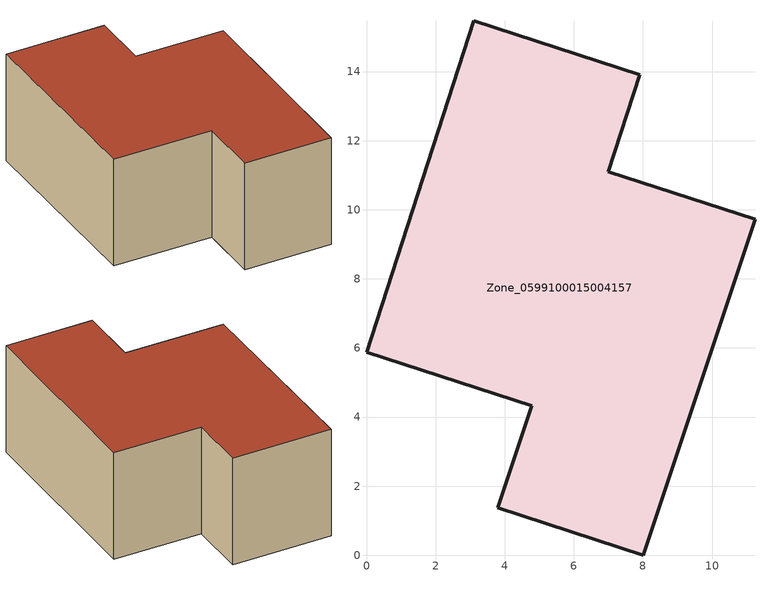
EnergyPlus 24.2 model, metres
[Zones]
Zone_0599100015004157
 floor ground (C_G): 3.8,1.37 4.79,4.32 0,5.88 3.11,15.47 7.9,13.91 6.99,11.11 11.24,9.72 8.02,0 z0.79
 wall outside (C_F): 4.79,4.32 3.8,1.37 8.02,0 11.24,9.72 6.99,11.11 7.9,13.91 3.11,15.47 0,5.88 4.79,4.32 z0.79:6.46
 roof outside (C_R): 3.11,15.47 0,5.88 4.79,4.32 3.8,1.37 8.02,0 11.24,9.72 6.99,11.11 7.9,13.91 z6.46
[BUILDING]
Pand.0599100015004157: North Axis=0; Terrain=City; Loads Convergence Tolerance Value=0.04; Temperature Convergence Tolerance Value=0.4; Solar Distribution=FullExterior; Maximum Number of Warmup Days=25; Minimum Number of Warmup Days=1
[Site:Location]
Rotterdam.The.Hague.AP_ZH_NLD Design_Conditions: Latitude=51.96; Longitude=4.45; Time Zone=1; Elevation=-4.5
[SITE:GROUNDTEMPERATURE:BUILDINGSURFACE]
18, 18, 18, 18, 18, 18, 18, 18, 18, 18, 18, 18
[MATERIAL] Thermal Absorptance=0.9; Solar Absorptance=0.7; Visible Absorptance=0.7
Name | Roughness | Thickness | Conductivity | Density | Specific Heat
G.TC.1965-1974 | MediumSmooth | 0.15 | 0.882353 | 540 | 1210
F.TC.1965-1974 | Rough | 0.3 | 0.697674 | 1920 | 840
R.TC.1965-1974 | MediumRough | 0.2 | 0.232558 | 1500 | 1000
[CONSTRUCTION]
C_G: G.TC.1965-1974
C_F: F.TC.1965-1974
C_R: R.TC.1965-1974
[ZONE]
Zone_0599100015004157: Type=1; Multiplier=1; Ceiling Height=Autocalculate; Volume=Autocalculate; Floor Area=autocalculate; Part of Total Floor Area=Yes
[ZONEINFILTRATION:DESIGNFLOWRATE]
Infil_Zone_0599100015004157: Zone or ZoneList or Space or SpaceList=Zone_0599100015004157; Schedule=AlwaysOn; Design Flow Rate Calculation Method=Flow/Area; Flow Rate per Floor Area=0.003; Constant Term Coefficient=1; Temperature Term Coefficient=0; Velocity Term Coefficient=0; Velocity Squared Term Coefficient=0
[HVACTEMPLATE:ZONE:IDEALLOADSAIRSYSTEM]
Zone_0599100015004157: Maximum Heating Supply Air Temperature=50; Minimum Cooling Supply Air Temperature=13; Maximum Heating Supply Air Humidity Ratio=0.0156; Minimum Cooling Supply Air Humidity Ratio=0.0077; Heating Limit=NoLimit; Cooling Limit=NoLimit; Dehumidification Control Type=ConstantSensibleHeatRatio; Cooling Sensible Heat Ratio=0.7; Dehumidification Setpoint=60; Humidification Control Type=None; Humidification Setpoint=30; Outdoor Air Method=None; Outdoor Air Flow Rate per Person=0.00944; Outdoor Air Flow Rate per Zone Floor Area=0; Outdoor Air Flow Rate per Zone=0; Demand Controlled Ventilation Type=None; Outdoor Air Economizer Type=NoEconomizer; Heat Recovery Type=None; Sensible Heat Recovery Effectiveness=0.7; Latent Heat Recovery Effectiveness=0.65
[ZONECONTROL:THERMOSTAT]
ThermostatControl_Zone_0599100015004157: Zone or ZoneList=Zone_0599100015004157; Control Type Schedule=DualSetpointControlType; Control 1=Thermostat_Zone_0599100015004157; Temperature Difference Between Cutout And Setpoint=0
[THERMOSTATSETPOINT:DUALSETPOINT]
Thermostat_Zone_0599100015004157: Heating Setpoint Temperature Schedule=HeatingSetpoint_Zone_0599100015004157; Cooling Setpoint Temperature Schedule=CoolingSetpoint_Zone_0599100015004157
[SCHEDULE:COMPACT]
HeatingSetpoint_Zone_0599100015004157: Through: 12/31, For: AllDays, Until: 24:00, 21
CoolingSetpoint_Zone_0599100015004157: Through: 12/31, For: AllDays, Until: 24:00, 24
DualSetpointControlType: Through: 12/31, For: AllDays, Until: 24:00, 4
AlwaysOn: Through: 12/31, For: AllDays, Until: 24:00, 1
